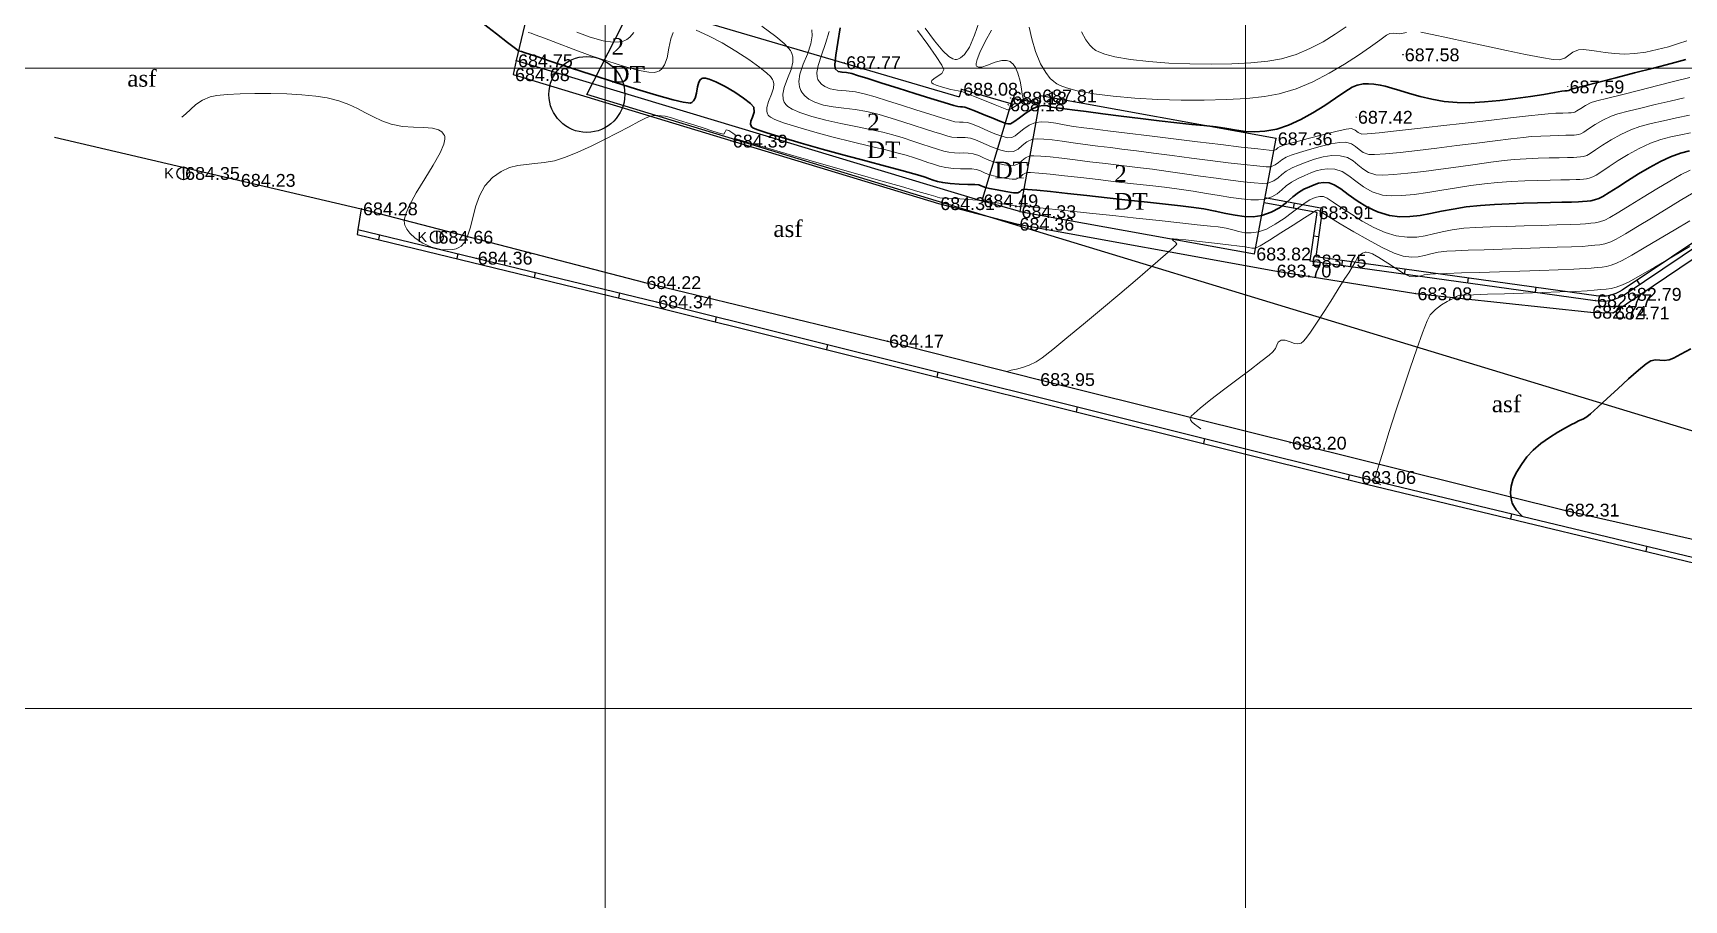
# Model space of a CAD drawing. Header units: feet. Extents: x 3381 to 683784, y 675186 to 4376258.
# Drawn here: x 678704.8 to 678833.7, y 4374808.8 to 4374876.5 of the extents above; entities that cross this region are included whole.
import ezdxf
from ezdxf.enums import TextEntityAlignment as Align

# ---------------------------------------------------------------- set-up
doc = ezdxf.new("R2010")
doc.units = ezdxf.units.FT
doc.header["$MEASUREMENT"] = 0
doc.header["$PDMODE"] = 34
doc.header["$PDSIZE"] = 0.01
doc.layers.get('0').update_dxf_attribs({"linetype": 'CONTINUOUS'})
for name, color, linetype in [('0_Point_Height', 2, 'CONTINUOUS'), ('0_Point_Point', 7, 'CONTINUOUS'), ('Lep-Stolb', 7, 'CONTINUOUS'), ('polygon', 5, 'CONTINUOUS'), ('Yazilar', 7, 'CONTINUOUS')]:
    doc.layers.add(name, color=color, linetype=linetype)
for name, color, linetype, lineweight in [('ANA HORIZONTAL', 24, 'CONTINUOUS', 30), ('HORIZANTAL', 24, 'CONTINUOUS', 13), ('km setka', 170, 'CONTINUOUS', 15)]:
    doc.layers.add(name, color=color, linetype=linetype, lineweight=lineweight)
doc.styles.get("Standard").update_dxf_attribs({"font": 'arial.ttf', "height": 2})

msp = doc.modelspace()

# ---------------------------------------------------------------- linework, layer by layer
at = {"linetype": 'Continuous'}
for p, q in [((678745.996, 4374880.642, 686.974), (678777.109, 4374871.497, 167.929)), ((678743.707, 4374879.345, 686.402), (678742.534, 4374874.316, 684.746)), ((678742.534, 4374874.316, 684.746), (678778.864, 4374863.377, 684.493)), ((678777.288, 4374872.093, 1269.019), (678777.109, 4374871.497, 1269.019)), ((678777.288, 4374872.093, 688.078), (678781.147, 4374870.959, 623.701)), ((678781.272, 4374871.371, 684.493), (678778.864, 4374863.377, 684.493)), ((678783.346, 4374870.994, 688.08), (678781.272, 4374871.371, 688.13)), ((678783.448, 4374871.57, 687.807), (678781.838, 4374862.535, 684.329)), ((678801.843, 4374868.227, 687.364), (678783.448, 4374871.57, 687.807)), ((678800.165, 4374859.227, 683.822), (678801.843, 4374868.227, 687.364)), ((678828.877, 4374856.413, 682.77), (678845.29, 4374867.448, 682.842)), ((678829.1, 4374856.081, 682.77), (678845.513, 4374867.116, 682.842)), ((678781.838, 4374862.535, 684.329), (678778.864, 4374863.377, 684.493)), ((678805.03, 4374862.452, 683.908), (678800.907, 4374863.201, 684.007)), ((678805.481, 4374862.777, 683.936), (678800.978, 4374863.595, 684.007)), ((678803.253, 4374863.181), (678803.192, 4374862.786)), ((678730.431, 4374862.753, 684.227), (678730.17, 4374861.141, 684.355)), ((678781.838, 4374862.535, 684.329), (678800.165, 4374859.227, 683.822)), ((678805.03, 4374862.452, 683.908), (678804.491, 4374858.681, 683.746)), ((678805.481, 4374862.777, 683.924), (678804.944, 4374859.022, 683.763)), ((678730.17, 4374861.141, 684.355), (678730.105, 4374860.745, 640.682)), ((678731.848, 4374860.734), (678731.767, 4374860.342)), ((678804.772, 4374860.641), (678805.168, 4374860.588)), ((678737.966, 4374859.25), (678737.886, 4374858.858)), ((678804.491, 4374858.681, 683.746), (678826.771, 4374855.584, 682.77)), ((678804.944, 4374859.022, 683.729), (678826.827, 4374855.98, 682.77)), ((678807.016, 4374858.734), (678806.969, 4374858.337)), ((678811.912, 4374858.053), (678811.864, 4374857.656)), ((678744.016, 4374857.782), (678743.936, 4374857.39)), ((678816.834, 4374857.369), (678816.787, 4374856.972)), ((678830.001, 4374857.168), (678830.224, 4374856.836)), ((678750.59, 4374856.187), (678750.51, 4374855.795)), ((678822.127, 4374856.633), (678822.08, 4374856.236)), ((678758.145, 4374854.321), (678758.065, 4374853.928)), ((678826.394, 4374854.683, 682.737), (678828.155, 4374854.618, 682.709)), ((678766.824, 4374852.154), (678766.744, 4374851.761)), ((678775.449, 4374850), (678775.369, 4374849.608)), ((678786.327, 4374847.284), (678786.247, 4374846.891)), ((678796.261, 4374844.803), (678796.181, 4374844.411)), ((678807.56, 4374841.982), (678807.48, 4374841.59)), ((678820.222, 4374838.933), (678820.142, 4374838.541)), ((678830.794, 4374836.395), (678830.713, 4374836.003))]:
    msp.add_line(p, q, dxfattribs=at)
at = {"color": 30, "linetype": 'Continuous'}
for p, q in [((678742.534, 4374874.316, 684.746), (678742.298, 4374873.231, 684.685)), ((678742.298, 4374873.231, 684.685), (678775.499, 4374863.162, 684.313)), ((678775.499, 4374863.162, 684.313), (678781.682, 4374861.555, 684.364)), ((678828.155, 4374854.618, 682.709), (678839.382, 4374862.211, 682.82)), ((678781.682, 4374861.555, 684.364), (678801.753, 4374857.9, 683.701)), ((678801.753, 4374857.9, 683.701), (678812.75, 4374856.124, 683.075)), ((678812.75, 4374856.124, 683.075), (678826.394, 4374854.683, 682.737))]:
    msp.add_line(p, q, dxfattribs=at)
msp.add_lwpolyline([(678748.042, 4374871.674), (678791.042, 4374955.674), (678872.042, 4374924.674), (678840.042, 4374843.674)], close=True)
at = {"color": 30, "linetype": 'Continuous', "elevation": 684.227}
msp.add_lwpolyline([(678706.476, 4374868.334), (678730.431, 4374862.753), (678752.561, 4374856.997), (678771.5, 4374852.423), (678783.298, 4374849.425), (678824.256, 4374839.232), (678839.768, 4374835.739), (678840.784, 4374838.63), (678851.466, 4374834.448), (678863.901, 4374828.428), (678884.615, 4374815.625)], dxfattribs=at)
at = {"linetype": 'Continuous', "elevation": 684.355}
for points in [[(678730.105, 4374860.745), (678753.379, 4374855.099), (678808.269, 4374841.392), (678840.695, 4374833.606), (678841.563, 4374836.207), (678864.476, 4374825.111), (678882.091, 4374811.456)], [(678730.17, 4374861.141), (678753.474, 4374855.487), (678808.364, 4374841.781), (678840.431, 4374834.081), (678841.327, 4374836.766), (678864.688, 4374825.453), (678882.336, 4374811.773)]]:
    msp.add_lwpolyline(points, dxfattribs=at)
msp.add_circle((678748.042, 4374871.674), 2.961)
at = {"linetype": 'Continuous'}
for radius in [3.287, 2.887]:
    msp.add_arc((678827.297, 4374858.829, 682.77), radius, 260.80923, 303.28282, dxfattribs=at)
at = {"layer": '0_Point_Point'}
for p in [(678811.759, 4374874.781, 687.577), (678742.534, 4374874.316, 684.746), (678768.15, 4374874.167, 687.773), (678742.298, 4374873.231, 684.685), (678824.626, 4374872.277, 687.589), (678777.288, 4374872.093, 688.078), (678781.108, 4374871.401, 688.134), (678783.448, 4374871.57, 687.807), (678780.945, 4374870.872, 688.185), (678808.106, 4374869.906, 687.419), (678759.303, 4374868.047, 684.391), (678801.843, 4374868.227, 687.364), (678716.544, 4374865.519, 684.351), (678720.895, 4374864.98, 684.227), (678775.499, 4374863.162, 684.313), (678778.864, 4374863.377, 684.493), (678730.431, 4374862.753, 684.277), (678781.838, 4374862.535, 684.329), (678805.03, 4374862.452, 683.908), (678781.682, 4374861.555, 684.364), (678736.327, 4374860.538, 684.664), (678739.395, 4374858.903, 684.355), (678800.165, 4374859.227, 683.822), (678804.491, 4374858.681, 683.746), (678752.561, 4374856.997, 684.22), (678801.753, 4374857.9, 683.701), (678753.474, 4374855.487, 684.338), (678812.75, 4374856.124, 683.075), (678826.771, 4374855.584, 682.77), (678829.1, 4374856.081, 682.786), (678826.394, 4374854.683, 682.737), (678828.155, 4374854.618, 682.709), (678771.5, 4374852.423, 684.173), (678783.298, 4374849.425, 683.954), (678802.945, 4374844.463, 683.201), (678808.364, 4374841.781, 683.056), (678824.256, 4374839.232, 682.313)]:
    msp.add_point(p, dxfattribs=at)
at = {"layer": 'ANA HORIZONTAL', "color": 16, "lineweight": 30}
for points, elevation in [([(678834.124, 4374867.26), (678833.43, 4374867.093), (678832.637, 4374866.812), (678831.846, 4374866.443), (678830.996, 4374865.981), (678830.129, 4374865.468), (678829.288, 4374864.943), (678828.515, 4374864.448), (678827.854, 4374864.024), (678827.348, 4374863.709), (678827.038, 4374863.547), (678826.699, 4374863.436), (678826.423, 4374863.378), (678826.14, 4374863.345), (678825.779, 4374863.309), (678825.462, 4374863.289), (678824.912, 4374863.273), (678824.168, 4374863.255), (678823.27, 4374863.236), (678822.255, 4374863.211), (678821.164, 4374863.178), (678820.034, 4374863.136), (678818.905, 4374863.082), (678817.815, 4374863.012), (678816.69, 4374862.894), (678815.677, 4374862.731), (678814.755, 4374862.549), (678813.899, 4374862.372), (678813.088, 4374862.226), (678812.298, 4374862.137), (678811.507, 4374862.131), (678810.693, 4374862.231), (678809.775, 4374862.503), (678808.932, 4374862.906), (678808.169, 4374863.38), (678807.488, 4374863.864), (678806.895, 4374864.297), (678806.393, 4374864.62), (678805.987, 4374864.77), (678805.542, 4374864.792), (678805.172, 4374864.741), (678804.828, 4374864.63), (678804.462, 4374864.471), (678804.023, 4374864.277), (678803.606, 4374864.028), (678803.158, 4374863.668), (678802.663, 4374863.251), (678802.104, 4374862.834), (678801.463, 4374862.471), (678800.724, 4374862.22), (678800.047, 4374862.13), (678799.365, 4374862.147), (678798.661, 4374862.242), (678797.914, 4374862.39), (678797.105, 4374862.563), (678796.214, 4374862.734), (678795.224, 4374862.876), (678794.374, 4374862.972), (678793.21, 4374863.103), (678791.816, 4374863.26), (678790.272, 4374863.432), (678788.66, 4374863.611), (678787.063, 4374863.787), (678785.561, 4374863.949), (678784.237, 4374864.089), (678783.172, 4374864.197), (678782.449, 4374864.263), (678782.149, 4374864.278), (678781.978, 4374864.189), (678781.853, 4374864.07), (678781.683, 4374863.986), (678781.356, 4374864.006), (678780.762, 4374864.096), (678780.078, 4374864.217), (678779.482, 4374864.333), (678779.15, 4374864.406), (678778.967, 4374864.476), (678778.826, 4374864.548), (678778.642, 4374864.61), (678778.337, 4374864.634), (678777.783, 4374864.653), (678777.1, 4374864.678), (678776.408, 4374864.72), (678775.826, 4374864.792), (678775.405, 4374864.884), (678775.076, 4374864.983), (678774.779, 4374865.092), (678774.454, 4374865.212), (678774.04, 4374865.347), (678773.561, 4374865.48), (678772.628, 4374865.73), (678771.344, 4374866.074), (678769.812, 4374866.485), (678768.137, 4374866.939), (678766.423, 4374867.41), (678764.774, 4374867.874), (678763.293, 4374868.305), (678762.083, 4374868.678), (678761.382, 4374868.917), (678761.045, 4374869.055), (678760.924, 4374869.123), (678760.897, 4374869.149), (678760.86, 4374869.216), (678760.828, 4374869.355), (678760.856, 4374869.576), (678760.974, 4374869.889), (678761.116, 4374870.29), (678761.076, 4374870.684), (678760.805, 4374870.98), (678760.279, 4374871.389), (678759.59, 4374871.849), (678758.832, 4374872.298), (678758.099, 4374872.672), (678757.594, 4374872.875), (678757.293, 4374872.951), (678757.142, 4374872.957), (678757.083, 4374872.946), (678757.014, 4374872.917), (678756.9, 4374872.826), (678756.78, 4374872.623), (678756.683, 4374872.266), (678756.595, 4374871.765), (678756.492, 4374871.392), (678756.362, 4374871.167), (678756.24, 4374871.057), (678756.166, 4374871.017), (678756.119, 4374871.005), (678755.957, 4374871.008), (678755.559, 4374871.074), (678754.777, 4374871.259), (678753.475, 4374871.622), (678751.913, 4374872.092), (678750.202, 4374872.63), (678748.451, 4374873.195), (678746.769, 4374873.748), (678745.266, 4374874.249), (678744.052, 4374874.657), (678743.237, 4374874.933), (678742.929, 4374875.037), (678742.82, 4374875.058), (678742.714, 4374875.087), (678742.468, 4374875.272), (678741.85, 4374875.743), (678740.982, 4374876.409), (678739.984, 4374877.178)], 685), ([(678833.845, 4374874.409), (678832.684, 4374874.097), (678831.31, 4374873.736), (678829.836, 4374873.354), (678828.375, 4374872.978), (678827.038, 4374872.636), (678825.938, 4374872.356), (678825.189, 4374872.164), (678824.902, 4374872.089), (678824.806, 4374872.031), (678824.709, 4374871.977), (678824.578, 4374871.965), (678824.392, 4374871.958), (678824.157, 4374871.919), (678823.586, 4374871.82), (678822.749, 4374871.68), (678821.714, 4374871.518), (678820.549, 4374871.353), (678819.325, 4374871.203), (678818.109, 4374871.088), (678816.97, 4374871.026), (678815.978, 4374871.036), (678814.98, 4374871.135), (678814.017, 4374871.302), (678813.106, 4374871.513), (678812.267, 4374871.745), (678811.516, 4374871.973), (678810.872, 4374872.175), (678810.354, 4374872.327), (678809.979, 4374872.405), (678809.469, 4374872.471), (678809.062, 4374872.514), (678808.663, 4374872.504), (678808.175, 4374872.412), (678807.787, 4374872.231), (678807.211, 4374871.871), (678806.484, 4374871.384), (678805.644, 4374870.825), (678804.728, 4374870.25), (678803.773, 4374869.713), (678802.817, 4374869.269), (678801.896, 4374868.973), (678800.964, 4374868.805), (678800.168, 4374868.752), (678799.449, 4374868.787), (678798.75, 4374868.882), (678798.014, 4374869.009), (678797.182, 4374869.142), (678796.196, 4374869.253), (678795.279, 4374869.341), (678794.096, 4374869.47), (678792.728, 4374869.628), (678791.255, 4374869.805), (678789.758, 4374869.989), (678788.318, 4374870.168), (678787.015, 4374870.332), (678785.93, 4374870.47), (678785.143, 4374870.569), (678784.736, 4374870.619), (678784.328, 4374870.692), (678784.004, 4374870.774), (678783.689, 4374870.816), (678783.306, 4374870.772), (678782.873, 4374870.581), (678782.342, 4374870.241), (678781.807, 4374869.858), (678781.363, 4374869.539), (678781.104, 4374869.391), (678780.915, 4374869.38), (678780.755, 4374869.419), (678780.559, 4374869.481), (678780.27, 4374869.59), (678779.723, 4374869.812), (678779.048, 4374870.09), (678778.373, 4374870.367), (678777.828, 4374870.585), (678777.543, 4374870.688), (678777.356, 4374870.71), (678777.203, 4374870.706), (678777.014, 4374870.722), (678776.688, 4374870.816), (678775.942, 4374871.044), (678774.891, 4374871.371), (678773.654, 4374871.757), (678772.345, 4374872.167), (678771.081, 4374872.564), (678769.98, 4374872.909), (678769.158, 4374873.166), (678768.73, 4374873.299), (678768.322, 4374873.376), (678767.963, 4374873.408), (678767.665, 4374873.478), (678767.436, 4374873.673), (678767.412, 4374874.021), (678767.487, 4374874.741), (678767.634, 4374875.731), (678767.821, 4374876.886)], 687.5), ([(678834.226, 4374851.808), (678833.458, 4374851.39), (678832.877, 4374851.09), (678832.538, 4374850.946), (678832.139, 4374850.901), (678831.805, 4374850.939), (678831.479, 4374850.966), (678831.105, 4374850.884), (678830.744, 4374850.642), (678830.139, 4374850.139), (678829.372, 4374849.463), (678828.53, 4374848.7), (678827.696, 4374847.935), (678826.956, 4374847.256), (678826.395, 4374846.748), (678826.098, 4374846.498), (678825.856, 4374846.355), (678825.654, 4374846.265), (678825.449, 4374846.179), (678825.199, 4374846.046), (678824.919, 4374845.892), (678824.449, 4374845.636), (678823.85, 4374845.294), (678823.186, 4374844.881), (678822.52, 4374844.414), (678821.914, 4374843.907), (678821.433, 4374843.377), (678820.998, 4374842.775), (678820.635, 4374842.205), (678820.362, 4374841.65), (678820.196, 4374841.089), (678820.153, 4374840.624), (678820.178, 4374840.258), (678820.224, 4374840.004), (678820.257, 4374839.873), (678820.289, 4374839.774), (678820.383, 4374839.569), (678820.595, 4374839.251), (678820.985, 4374838.813), (678821.08, 4374838.728)], 682.5)]:
    msp.add_lwpolyline(points, dxfattribs=dict(at, elevation=elevation))
at = {"layer": 'HORIZANTAL', "color": 16, "linetype": 'Continuous', "lineweight": 20}
for points, elevation in [([(678754.771, 4374876.517), (678754.595, 4374876.017), (678754.453, 4374875.277), (678754.306, 4374874.522), (678754.116, 4374873.989), (678753.898, 4374873.672), (678753.704, 4374873.514), (678753.59, 4374873.455), (678753.51, 4374873.428), (678753.3, 4374873.401), (678752.874, 4374873.424), (678752.129, 4374873.556), (678750.98, 4374873.856), (678749.675, 4374874.261), (678748.304, 4374874.729), (678746.962, 4374875.215), (678745.739, 4374875.675), (678744.727, 4374876.065), (678744.019, 4374876.34), (678743.706, 4374876.457), (678743.473, 4374876.502)], 685.5), ([(678751.698, 4374876.524), (678751.405, 4374876.153), (678751.157, 4374875.966), (678751.014, 4374875.893), (678750.879, 4374875.841), (678750.583, 4374875.775), (678750.08, 4374875.756), (678749.327, 4374875.861), (678748.308, 4374876.15), (678747.272, 4374876.55)], 686), ([(678834.21, 4374868.673), (678833.452, 4374868.534), (678832.676, 4374868.369), (678831.886, 4374868.155), (678831.09, 4374867.868), (678830.193, 4374867.453), (678829.339, 4374866.988), (678828.553, 4374866.51), (678827.859, 4374866.059), (678827.282, 4374865.67), (678826.845, 4374865.382), (678826.572, 4374865.233), (678826.299, 4374865.143), (678826.076, 4374865.097), (678825.847, 4374865.07), (678825.556, 4374865.041), (678825.266, 4374865.024), (678824.761, 4374865.011), (678824.074, 4374864.998), (678823.24, 4374864.98), (678822.294, 4374864.955), (678821.271, 4374864.92), (678820.205, 4374864.87), (678819.13, 4374864.802), (678818.131, 4374864.702), (678817.054, 4374864.554), (678815.932, 4374864.377), (678814.799, 4374864.192), (678813.689, 4374864.017), (678812.636, 4374863.873), (678811.674, 4374863.779), (678810.837, 4374863.754), (678810.158, 4374863.818), (678809.353, 4374864.076), (678808.675, 4374864.459), (678808.084, 4374864.897), (678807.54, 4374865.319), (678807, 4374865.654), (678806.425, 4374865.832), (678805.875, 4374865.866), (678805.409, 4374865.825), (678804.986, 4374865.719), (678804.565, 4374865.557), (678804.104, 4374865.352), (678803.562, 4374865.112), (678803.043, 4374864.836), (678802.637, 4374864.529), (678802.285, 4374864.216), (678801.927, 4374863.923), (678801.506, 4374863.673), (678800.96, 4374863.491), (678800.476, 4374863.436), (678799.867, 4374863.45), (678799.146, 4374863.521), (678798.324, 4374863.635), (678797.413, 4374863.781), (678796.426, 4374863.945), (678795.374, 4374864.115), (678794.27, 4374864.279), (678793.126, 4374864.424), (678791.99, 4374864.555), (678790.71, 4374864.704), (678789.344, 4374864.864), (678787.953, 4374865.026), (678786.595, 4374865.182), (678785.33, 4374865.324), (678784.217, 4374865.442), (678783.315, 4374865.53), (678782.683, 4374865.577), (678782.381, 4374865.577), (678782.082, 4374865.422), (678781.865, 4374865.214), (678781.567, 4374865.067), (678781.24, 4374865.061), (678780.78, 4374865.12), (678780.271, 4374865.218), (678779.794, 4374865.327), (678779.432, 4374865.421), (678779.145, 4374865.524), (678778.928, 4374865.632), (678778.711, 4374865.736), (678778.422, 4374865.825), (678778.096, 4374865.863), (678777.686, 4374865.87), (678777.202, 4374865.872), (678776.658, 4374865.899), (678776.064, 4374865.978), (678775.575, 4374866.086), (678775.114, 4374866.219), (678774.652, 4374866.374), (678774.161, 4374866.547), (678773.613, 4374866.736), (678772.978, 4374866.937), (678772.357, 4374867.103), (678771.381, 4374867.344), (678770.145, 4374867.642), (678768.744, 4374867.984), (678767.274, 4374868.352), (678765.829, 4374868.733), (678764.505, 4374869.108), (678763.396, 4374869.464), (678762.728, 4374869.724), (678762.386, 4374869.899), (678762.246, 4374870.005), (678762.205, 4374870.054), (678762.15, 4374870.15), (678762.088, 4374870.351), (678762.094, 4374870.668), (678762.227, 4374871.113), (678762.467, 4374871.693), (678762.61, 4374872.161), (678762.629, 4374872.509), (678762.579, 4374872.737), (678762.531, 4374872.849), (678762.492, 4374872.915), (678762.37, 4374873.068), (678762.088, 4374873.344), (678761.553, 4374873.784), (678760.686, 4374874.408), (678759.674, 4374875.065), (678758.599, 4374875.702), (678757.539, 4374876.264), (678756.576, 4374876.698)], 685.5), ([(678834.125, 4374870.063), (678833.119, 4374869.844), (678832.099, 4374869.624), (678831.123, 4374869.4), (678830.251, 4374869.167), (678829.543, 4374868.923), (678828.75, 4374868.55), (678828.005, 4374868.132), (678827.339, 4374867.715), (678826.782, 4374867.343), (678826.361, 4374867.062), (678826.107, 4374866.919), (678825.84, 4374866.836), (678825.616, 4374866.801), (678825.334, 4374866.773), (678825.068, 4374866.759), (678824.592, 4374866.747), (678823.946, 4374866.735), (678823.169, 4374866.717), (678822.301, 4374866.69), (678821.38, 4374866.649), (678820.446, 4374866.591), (678819.652, 4374866.512), (678818.615, 4374866.382), (678817.4, 4374866.216), (678816.077, 4374866.031), (678814.712, 4374865.842), (678813.373, 4374865.666), (678812.128, 4374865.518), (678811.042, 4374865.414), (678810.185, 4374865.371), (678809.623, 4374865.404), (678809.055, 4374865.592), (678808.614, 4374865.868), (678808.237, 4374866.184), (678807.861, 4374866.492), (678807.424, 4374866.745), (678806.863, 4374866.893), (678806.2, 4374866.906), (678805.517, 4374866.805), (678804.839, 4374866.625), (678804.193, 4374866.4), (678803.605, 4374866.163), (678803.101, 4374865.948), (678802.644, 4374865.696), (678802.304, 4374865.423), (678802.003, 4374865.156), (678801.661, 4374864.926), (678801.197, 4374864.761), (678800.791, 4374864.734), (678800.146, 4374864.768), (678799.302, 4374864.853), (678798.297, 4374864.978), (678797.17, 4374865.132), (678795.957, 4374865.305), (678794.699, 4374865.486), (678793.432, 4374865.665), (678792.196, 4374865.831), (678791.029, 4374865.973), (678789.775, 4374866.12), (678788.525, 4374866.272), (678787.311, 4374866.424), (678786.166, 4374866.566), (678785.123, 4374866.692), (678784.213, 4374866.793), (678783.47, 4374866.863), (678782.925, 4374866.893), (678782.612, 4374866.876), (678782.273, 4374866.723), (678782.031, 4374866.505), (678781.789, 4374866.291), (678781.452, 4374866.148), (678781.042, 4374866.119), (678780.633, 4374866.178), (678780.199, 4374866.294), (678779.714, 4374866.436), (678779.284, 4374866.59), (678778.959, 4374866.752), (678778.635, 4374866.907), (678778.202, 4374867.041), (678777.816, 4374867.099), (678777.47, 4374867.108), (678777.126, 4374867.1), (678776.749, 4374867.107), (678776.301, 4374867.164), (678775.901, 4374867.257), (678775.412, 4374867.398), (678774.843, 4374867.58), (678774.202, 4374867.793), (678773.495, 4374868.028), (678772.731, 4374868.276), (678771.916, 4374868.528), (678771.139, 4374868.727), (678770.156, 4374868.938), (678769.04, 4374869.162), (678767.86, 4374869.403), (678766.689, 4374869.664), (678765.598, 4374869.947), (678764.657, 4374870.255), (678764.061, 4374870.521), (678763.729, 4374870.734), (678763.571, 4374870.882), (678763.512, 4374870.959), (678763.445, 4374871.075), (678763.358, 4374871.316), (678763.333, 4374871.693), (678763.447, 4374872.223), (678763.718, 4374872.913), (678763.997, 4374873.62), (678764.126, 4374874.185), (678764.118, 4374874.604), (678764.046, 4374874.879), (678763.986, 4374875.014), (678763.936, 4374875.099), (678763.784, 4374875.295), (678763.438, 4374875.647), (678762.783, 4374876.202), (678761.714, 4374876.996)], 686), ([(678833.715, 4374871.419), (678832.605, 4374871.151), (678831.452, 4374870.88), (678830.336, 4374870.617), (678829.335, 4374870.371), (678828.529, 4374870.155), (678827.996, 4374869.978), (678827.347, 4374869.667), (678826.752, 4374869.32), (678826.246, 4374868.992), (678825.864, 4374868.735), (678825.641, 4374868.605), (678825.458, 4374868.548), (678825.305, 4374868.524), (678825.111, 4374868.505), (678824.884, 4374868.494), (678824.467, 4374868.485), (678823.904, 4374868.473), (678823.236, 4374868.455), (678822.508, 4374868.425), (678821.761, 4374868.38), (678821.151, 4374868.319), (678820.184, 4374868.206), (678818.943, 4374868.052), (678817.511, 4374867.873), (678815.971, 4374867.68), (678814.405, 4374867.487), (678812.896, 4374867.308), (678811.528, 4374867.155), (678810.382, 4374867.042), (678809.541, 4374866.983), (678809.089, 4374866.99), (678808.659, 4374867.144), (678808.335, 4374867.371), (678808.048, 4374867.618), (678807.726, 4374867.83), (678807.301, 4374867.955), (678806.811, 4374867.936), (678806.113, 4374867.811), (678805.297, 4374867.614), (678804.453, 4374867.38), (678803.669, 4374867.14), (678803.035, 4374866.93), (678802.64, 4374866.783), (678802.291, 4374866.581), (678802.04, 4374866.365), (678801.787, 4374866.169), (678801.434, 4374866.032), (678801.073, 4374866.03), (678800.352, 4374866.089), (678799.338, 4374866.198), (678798.102, 4374866.345), (678796.71, 4374866.519), (678795.232, 4374866.71), (678793.735, 4374866.906), (678792.289, 4374867.096), (678790.96, 4374867.27), (678789.818, 4374867.415), (678788.931, 4374867.522), (678787.924, 4374867.644), (678786.943, 4374867.776), (678786.01, 4374867.907), (678785.147, 4374868.026), (678784.377, 4374868.122), (678783.722, 4374868.186), (678783.203, 4374868.207), (678782.843, 4374868.175), (678782.379, 4374867.972), (678782.024, 4374867.68), (678781.702, 4374867.4), (678781.336, 4374867.229), (678780.974, 4374867.194), (678780.675, 4374867.238), (678780.371, 4374867.333), (678779.996, 4374867.451), (678779.624, 4374867.584), (678779.216, 4374867.764), (678778.792, 4374867.959), (678778.374, 4374868.134), (678777.982, 4374868.256), (678777.584, 4374868.314), (678777.264, 4374868.312), (678776.942, 4374868.306), (678776.539, 4374868.35), (678776.218, 4374868.428), (678775.742, 4374868.568), (678775.132, 4374868.76), (678774.411, 4374868.993), (678773.6, 4374869.255), (678772.722, 4374869.538), (678771.8, 4374869.829), (678770.854, 4374870.118), (678769.909, 4374870.349), (678768.985, 4374870.499), (678768.097, 4374870.606), (678767.264, 4374870.709), (678766.503, 4374870.848), (678765.831, 4374871.06), (678765.368, 4374871.31), (678765.071, 4374871.557), (678764.898, 4374871.754), (678764.82, 4374871.863), (678764.743, 4374871.994), (678764.636, 4374872.263), (678764.58, 4374872.683), (678764.661, 4374873.269), (678764.925, 4374874.034), (678765.257, 4374874.821), (678765.534, 4374875.617), (678765.635, 4374876.251), (678765.6, 4374876.719)], 686.5), ([(678834.159, 4374873.009), (678832.983, 4374872.701), (678831.638, 4374872.361), (678830.24, 4374872.014), (678828.906, 4374871.684), (678827.752, 4374871.394), (678826.894, 4374871.169), (678826.449, 4374871.034), (678826.012, 4374870.818), (678825.627, 4374870.584), (678825.334, 4374870.388), (678825.175, 4374870.291), (678825.035, 4374870.254), (678824.889, 4374870.237), (678824.671, 4374870.229), (678824.242, 4374870.22), (678823.683, 4374870.203), (678823.077, 4374870.169), (678822.566, 4374870.117), (678821.55, 4374870.003), (678820.141, 4374869.841), (678818.455, 4374869.646), (678816.608, 4374869.432), (678814.713, 4374869.214), (678812.886, 4374869.007), (678811.242, 4374868.825), (678809.896, 4374868.683), (678808.961, 4374868.595), (678808.554, 4374868.577), (678808.256, 4374868.714), (678808.034, 4374868.898), (678807.739, 4374869.016), (678807.324, 4374868.959), (678806.513, 4374868.778), (678805.467, 4374868.519), (678804.349, 4374868.227), (678803.321, 4374867.949), (678802.543, 4374867.731), (678802.179, 4374867.619), (678801.994, 4374867.503), (678801.858, 4374867.386), (678801.671, 4374867.302), (678801.308, 4374867.327), (678800.424, 4374867.421), (678799.127, 4374867.571), (678797.525, 4374867.762), (678795.726, 4374867.98), (678793.838, 4374868.211), (678791.968, 4374868.442), (678790.225, 4374868.657), (678788.716, 4374868.843), (678787.55, 4374868.985), (678786.834, 4374869.07), (678786.038, 4374869.18), (678785.317, 4374869.305), (678784.665, 4374869.42), (678784.077, 4374869.503), (678783.548, 4374869.529), (678783.075, 4374869.474), (678782.576, 4374869.281), (678782.147, 4374868.997), (678781.783, 4374868.694), (678781.476, 4374868.441), (678781.22, 4374868.31), (678780.893, 4374868.291), (678780.616, 4374868.358), (678780.278, 4374868.466), (678779.901, 4374868.605), (678779.338, 4374868.842), (678778.713, 4374869.109), (678778.147, 4374869.342), (678777.762, 4374869.472), (678777.414, 4374869.513), (678777.128, 4374869.505), (678776.776, 4374869.536), (678776.42, 4374869.632), (678775.732, 4374869.84), (678774.806, 4374870.13), (678773.732, 4374870.469), (678772.602, 4374870.828), (678771.508, 4374871.175), (678770.541, 4374871.478), (678769.792, 4374871.708), (678769.007, 4374871.881), (678768.281, 4374871.96), (678767.62, 4374872.017), (678767.036, 4374872.123), (678766.628, 4374872.291), (678766.361, 4374872.49), (678766.202, 4374872.666), (678766.128, 4374872.768), (678766.081, 4374872.853), (678766.02, 4374873.047), (678766.006, 4374873.392), (678766.102, 4374873.943), (678766.349, 4374874.746), (678766.66, 4374875.641), (678766.951, 4374876.587)], 687), ([(678779.64, 4374876.688), (678779.148, 4374875.8), (678778.729, 4374874.957), (678778.505, 4374874.396), (678778.431, 4374874.084), (678778.438, 4374873.943), (678778.46, 4374873.894), (678778.506, 4374873.846), (678778.628, 4374873.796), (678778.88, 4374873.813), (678779.309, 4374873.951), (678779.929, 4374874.189), (678780.436, 4374874.325), (678780.79, 4374874.338), (678781.003, 4374874.284), (678781.1, 4374874.235), (678781.176, 4374874.181), (678781.316, 4374874.043), (678781.497, 4374873.771), (678781.69, 4374873.325), (678781.863, 4374872.708), (678781.974, 4374872.122), (678782.038, 4374871.675), (678782.067, 4374871.47), (678782.141, 4374871.334), (678782.17, 4374871.214), (678781.979, 4374871.067), (678781.581, 4374870.817), (678781.181, 4374870.58), (678780.988, 4374870.472), (678780.915, 4374870.479), (678780.841, 4374870.496), (678780.571, 4374870.603), (678779.918, 4374870.864), (678779.074, 4374871.202), (678778.232, 4374871.54), (678777.584, 4374871.799), (678777.323, 4374871.903), (678777.251, 4374871.908), (678777.017, 4374871.953), (678776.462, 4374872.069), (678775.794, 4374872.236), (678775.318, 4374872.388), (678775.065, 4374872.507), (678774.971, 4374872.585), (678774.952, 4374872.623), (678774.947, 4374872.67), (678774.982, 4374872.76), (678775.119, 4374872.89), (678775.394, 4374873.067), (678775.744, 4374873.317), (678775.92, 4374873.63), (678775.764, 4374873.967), (678775.321, 4374874.641), (678774.658, 4374875.569), (678773.845, 4374876.669)], 688), ([(678778.672, 4374877.336), (678778.316, 4374876.301), (678777.905, 4374875.375), (678777.532, 4374874.805), (678777.224, 4374874.525), (678777.005, 4374874.425), (678776.89, 4374874.404), (678776.807, 4374874.406), (678776.623, 4374874.456), (678776.311, 4374874.643), (678775.838, 4374875.076), (678775.176, 4374875.859), (678774.463, 4374876.839)], 688.5), ([(678812.037, 4374876.516), (678811.763, 4374876.448), (678811.504, 4374876.408), (678811.221, 4374876.425), (678810.994, 4374876.464), (678810.724, 4374876.444), (678810.471, 4374876.292), (678809.955, 4374875.921), (678809.212, 4374875.385), (678808.281, 4374874.737), (678807.197, 4374874.033), (678805.998, 4374873.324), (678804.722, 4374872.666), (678803.406, 4374872.111), (678802.087, 4374871.713), (678800.956, 4374871.514), (678799.565, 4374871.368), (678797.975, 4374871.272), (678796.246, 4374871.227), (678794.437, 4374871.232), (678792.61, 4374871.285), (678790.824, 4374871.386), (678789.14, 4374871.534), (678787.618, 4374871.727), (678786.319, 4374871.966), (678785.479, 4374872.188), (678784.987, 4374872.373), (678784.731, 4374872.505), (678784.627, 4374872.574), (678784.485, 4374872.683), (678784.219, 4374872.933), (678783.863, 4374873.377), (678783.462, 4374874.066), (678783.068, 4374875.023), (678782.776, 4374876.008), (678782.57, 4374876.934)], 688), ([(678807.326, 4374876.952), (678806.467, 4374876.374), (678805.517, 4374875.794), (678804.491, 4374875.253), (678803.406, 4374874.792), (678802.279, 4374874.454), (678801.202, 4374874.267), (678799.885, 4374874.135), (678798.392, 4374874.057), (678796.784, 4374874.03), (678795.127, 4374874.053), (678793.483, 4374874.126), (678791.915, 4374874.246), (678790.488, 4374874.413), (678789.264, 4374874.624), (678788.474, 4374874.824), (678788.013, 4374874.991), (678787.776, 4374875.111), (678787.68, 4374875.174), (678787.545, 4374875.278), (678787.301, 4374875.515), (678786.988, 4374875.931), (678786.661, 4374876.571)], 688.5), ([(678833.926, 4374875.859), (678833.269, 4374875.641), (678832.478, 4374875.403), (678831.608, 4374875.174), (678830.716, 4374874.984), (678829.856, 4374874.861), (678829.043, 4374874.827), (678828.264, 4374874.865), (678827.536, 4374874.946), (678826.875, 4374875.044), (678826.296, 4374875.13), (678825.816, 4374875.177), (678825.45, 4374875.155), (678825.016, 4374874.983), (678824.699, 4374874.742), (678824.382, 4374874.511), (678823.952, 4374874.366), (678823.481, 4374874.403), (678822.565, 4374874.558), (678821.316, 4374874.802), (678819.847, 4374875.106), (678818.271, 4374875.442), (678816.699, 4374875.781), (678815.245, 4374876.095), (678814.021, 4374876.356), (678813.14, 4374876.535)], 688), ([(678834.184, 4374865.757), (678833.482, 4374865.416), (678832.581, 4374864.912), (678831.561, 4374864.306), (678830.503, 4374863.658), (678829.488, 4374863.028), (678828.596, 4374862.479), (678827.908, 4374862.069), (678827.504, 4374861.861), (678827.099, 4374861.728), (678826.77, 4374861.659), (678826.432, 4374861.62), (678826.001, 4374861.577), (678825.576, 4374861.55), (678824.801, 4374861.521), (678823.761, 4374861.49), (678822.535, 4374861.455), (678821.206, 4374861.417), (678819.857, 4374861.375), (678818.568, 4374861.329), (678817.421, 4374861.278), (678816.5, 4374861.223), (678815.584, 4374861.114), (678814.814, 4374860.958), (678814.134, 4374860.788), (678813.49, 4374860.638), (678812.827, 4374860.541), (678812.091, 4374860.532), (678811.227, 4374860.645), (678810.368, 4374860.898), (678809.472, 4374861.298), (678808.58, 4374861.789), (678807.73, 4374862.317), (678806.962, 4374862.828), (678806.316, 4374863.267), (678805.832, 4374863.579), (678805.549, 4374863.709), (678805.255, 4374863.717), (678805.014, 4374863.667), (678804.774, 4374863.57), (678804.485, 4374863.441), (678804.192, 4374863.259), (678803.726, 4374862.916), (678803.135, 4374862.473), (678802.468, 4374861.993), (678801.772, 4374861.538), (678801.095, 4374861.169), (678800.487, 4374860.95), (678799.897, 4374860.866), (678799.399, 4374860.883), (678798.943, 4374860.97), (678798.477, 4374861.094), (678797.954, 4374861.224), (678797.321, 4374861.327), (678796.723, 4374861.393), (678795.694, 4374861.505), (678794.325, 4374861.653), (678792.708, 4374861.827), (678790.936, 4374862.018), (678789.101, 4374862.215), (678787.295, 4374862.408), (678785.609, 4374862.589), (678784.137, 4374862.746), (678782.969, 4374862.87), (678782.199, 4374862.951), (678781.918, 4374862.979), (678781.858, 4374862.942), (678781.799, 4374862.905), (678781.664, 4374862.929), (678781.319, 4374862.995), (678780.815, 4374863.089), (678780.204, 4374863.197), (678779.538, 4374863.302), (678778.868, 4374863.391), (678778.186, 4374863.457), (678777.485, 4374863.505), (678776.82, 4374863.54), (678776.246, 4374863.565), (678775.817, 4374863.586), (678775.588, 4374863.606), (678775.412, 4374863.648), (678775.275, 4374863.698), (678775.102, 4374863.757), (678774.752, 4374863.857), (678773.881, 4374864.107), (678772.593, 4374864.476), (678770.994, 4374864.935), (678769.188, 4374865.453), (678767.28, 4374866.001), (678765.377, 4374866.548), (678763.582, 4374867.066), (678762, 4374867.525), (678760.738, 4374867.894), (678760.028, 4374868.105), (678759.705, 4374868.203), (678759.603, 4374868.237), (678759.589, 4374868.244), (678759.58, 4374868.266), (678759.584, 4374868.318), (678759.614, 4374868.408), (678759.621, 4374868.519), (678759.443, 4374868.665), (678759.132, 4374868.851), (678758.906, 4374868.924), (678758.827, 4374868.758), (678758.742, 4374868.578), (678758.477, 4374868.635), (678757.869, 4374868.819), (678757.045, 4374869.082), (678756.134, 4374869.376), (678755.263, 4374869.654), (678754.561, 4374869.869), (678754.155, 4374869.972), (678753.831, 4374870.018), (678753.571, 4374870.04), (678753.315, 4374870.027), (678752.999, 4374869.969), (678752.675, 4374869.837), (678752.104, 4374869.552), (678751.337, 4374869.151), (678750.427, 4374868.674), (678749.424, 4374868.159), (678748.381, 4374867.645), (678747.35, 4374867.17), (678746.382, 4374866.772), (678745.508, 4374866.503), (678744.715, 4374866.353), (678743.984, 4374866.273), (678743.3, 4374866.214), (678742.643, 4374866.126), (678741.998, 4374865.96), (678741.346, 4374865.668), (678740.671, 4374865.199), (678740.08, 4374864.542), (678739.658, 4374863.759), (678739.358, 4374862.908), (678739.13, 4374862.047), (678738.924, 4374861.234), (678738.693, 4374860.528), (678738.456, 4374860.08), (678738.232, 4374859.831), (678738.054, 4374859.713), (678737.956, 4374859.67), (678737.837, 4374859.631), (678737.589, 4374859.574), (678737.192, 4374859.54), (678736.634, 4374859.581), (678735.923, 4374859.758), (678735.241, 4374860.057), (678734.634, 4374860.456), (678734.233, 4374860.835), (678733.998, 4374861.146), (678733.877, 4374861.365), (678733.829, 4374861.477), (678733.799, 4374861.581), (678733.788, 4374861.826), (678733.881, 4374862.269), (678734.171, 4374862.978), (678734.724, 4374863.993), (678735.384, 4374865.076), (678736.043, 4374866.147), (678736.592, 4374867.125), (678736.877, 4374867.787), (678736.964, 4374868.185), (678736.95, 4374868.394), (678736.918, 4374868.48), (678736.859, 4374868.58), (678736.718, 4374868.746), (678736.45, 4374868.923), (678735.999, 4374869.053), (678735.31, 4374869.105), (678734.518, 4374869.115), (678733.657, 4374869.169), (678732.764, 4374869.352), (678732.044, 4374869.615), (678731.392, 4374869.92), (678730.769, 4374870.246), (678730.135, 4374870.577), (678729.449, 4374870.894), (678728.67, 4374871.178), (678727.759, 4374871.411), (678726.873, 4374871.549), (678725.8, 4374871.651), (678724.607, 4374871.719), (678723.361, 4374871.755), (678722.126, 4374871.76), (678720.97, 4374871.735), (678719.958, 4374871.682), (678719.156, 4374871.603), (678718.632, 4374871.498), (678718.03, 4374871.231), (678717.526, 4374870.885), (678717.102, 4374870.512), (678716.743, 4374870.165), (678716.432, 4374869.895)], 684.5), ([(678834.401, 4374863.981), (678833.402, 4374863.39), (678832.291, 4374862.719), (678831.151, 4374862.027), (678830.066, 4374861.37), (678829.119, 4374860.804), (678828.392, 4374860.387), (678827.97, 4374860.175), (678827.5, 4374860.021), (678827.117, 4374859.941), (678826.724, 4374859.895), (678826.224, 4374859.845), (678825.766, 4374859.815), (678824.922, 4374859.779), (678823.783, 4374859.738), (678822.439, 4374859.694), (678820.982, 4374859.648), (678819.503, 4374859.602), (678818.093, 4374859.555), (678816.842, 4374859.511), (678815.842, 4374859.47), (678815.184, 4374859.434), (678814.501, 4374859.348), (678813.938, 4374859.225), (678813.439, 4374859.1), (678812.947, 4374859.007), (678812.407, 4374858.982), (678811.762, 4374859.059), (678811.066, 4374859.293), (678810.123, 4374859.737), (678809.037, 4374860.316), (678807.913, 4374860.956), (678806.853, 4374861.584), (678805.964, 4374862.124), (678805.348, 4374862.503), (678805.111, 4374862.647), (678805.028, 4374862.634), (678804.946, 4374862.606), (678804.692, 4374862.443), (678804.059, 4374862.032), (678803.19, 4374861.472), (678802.231, 4374860.858), (678801.324, 4374860.29), (678800.616, 4374859.865), (678800.25, 4374859.679), (678799.964, 4374859.662), (678799.722, 4374859.717), (678799.419, 4374859.778), (678798.99, 4374859.83), (678798.138, 4374859.933), (678797.039, 4374860.064), (678795.872, 4374860.199), (678794.814, 4374860.314), (678794.164, 4374860.375), (678793.852, 4374860.396), (678793.748, 4374860.394), (678793.731, 4374860.388), (678793.728, 4374860.37), (678793.753, 4374860.328), (678793.843, 4374860.257), (678793.996, 4374860.148), (678794.095, 4374859.992), (678793.858, 4374859.751), (678793.209, 4374859.17), (678792.236, 4374858.322), (678791.024, 4374857.28), (678789.659, 4374856.119), (678788.229, 4374854.912), (678786.82, 4374853.734), (678785.518, 4374852.659), (678784.409, 4374851.76), (678783.58, 4374851.111), (678783.117, 4374850.786), (678782.574, 4374850.531), (678782.058, 4374850.357), (678781.584, 4374850.236), (678781.167, 4374850.144), (678780.82, 4374850.055)], 684), ([(678834.136, 4374861.809), (678832.935, 4374861.087), (678831.728, 4374860.364), (678830.594, 4374859.691), (678829.614, 4374859.119), (678828.868, 4374858.701), (678828.435, 4374858.489), (678827.995, 4374858.34), (678827.633, 4374858.251), (678827.292, 4374858.199), (678826.916, 4374858.16), (678826.447, 4374858.113), (678825.969, 4374858.08), (678825.082, 4374858.039), (678823.878, 4374857.992), (678822.45, 4374857.941), (678820.888, 4374857.887), (678819.285, 4374857.834), (678817.733, 4374857.783), (678816.323, 4374857.736), (678815.148, 4374857.696), (678814.299, 4374857.665), (678813.869, 4374857.645), (678813.42, 4374857.578), (678813.067, 4374857.491), (678812.721, 4374857.438), (678812.296, 4374857.472), (678811.857, 4374857.666), (678811.254, 4374858.048), (678810.566, 4374858.513), (678809.876, 4374858.956), (678809.376, 4374859.223), (678809.059, 4374859.337), (678808.885, 4374859.36), (678808.812, 4374859.353), (678808.732, 4374859.333), (678808.589, 4374859.278), (678808.409, 4374859.158), (678808.215, 4374858.938), (678808.011, 4374858.588), (678807.797, 4374858.18), (678807.519, 4374857.744), (678807.225, 4374857.306), (678806.784, 4374856.61), (678806.245, 4374855.749), (678805.656, 4374854.816), (678805.068, 4374853.908), (678804.529, 4374853.116), (678804.165, 4374852.631), (678803.95, 4374852.385), (678803.838, 4374852.289), (678803.794, 4374852.263), (678803.711, 4374852.234), (678803.544, 4374852.21), (678803.289, 4374852.241), (678802.953, 4374852.355), (678802.562, 4374852.499), (678802.233, 4374852.498), (678802.02, 4374852.333), (678801.901, 4374852.107), (678801.791, 4374851.845), (678801.607, 4374851.572), (678801.298, 4374851.312), (678800.66, 4374850.819), (678799.789, 4374850.159), (678798.783, 4374849.399), (678797.74, 4374848.605), (678796.757, 4374847.845), (678795.932, 4374847.185), (678795.45, 4374846.774), (678795.227, 4374846.557), (678795.155, 4374846.463), (678795.144, 4374846.433), (678795.145, 4374846.38), (678795.176, 4374846.274), (678795.277, 4374846.123), (678795.479, 4374845.935), (678795.761, 4374845.728), (678795.971, 4374845.56)], 683.5), ([(678834.151, 4374859.802), (678832.749, 4374858.971), (678831.424, 4374858.193), (678830.275, 4374857.532), (678829.401, 4374857.047), (678828.901, 4374856.803), (678828.407, 4374856.636), (678828.001, 4374856.536), (678827.618, 4374856.478), (678827.196, 4374856.434), (678826.669, 4374856.381), (678826.138, 4374856.344), (678825.215, 4374856.301), (678824.004, 4374856.256), (678822.608, 4374856.208), (678821.132, 4374856.161), (678819.681, 4374856.115), (678818.357, 4374856.074), (678817.266, 4374856.038), (678816.512, 4374856.01), (678816.198, 4374855.991), (678816.042, 4374855.945), (678815.922, 4374855.887), (678815.778, 4374855.804), (678815.569, 4374855.701), (678815.203, 4374855.515), (678814.752, 4374855.245), (678814.288, 4374854.894), (678813.883, 4374854.461), (678813.649, 4374853.989), (678813.288, 4374853.07), (678812.831, 4374851.806), (678812.311, 4374850.301), (678811.759, 4374848.656), (678811.207, 4374846.973), (678810.687, 4374845.356), (678810.23, 4374843.907), (678809.87, 4374842.727), (678809.671, 4374842.047), (678809.586, 4374841.725), (678809.563, 4374841.612), (678809.562, 4374841.589), (678809.577, 4374841.546), (678809.624, 4374841.471), (678809.722, 4374841.377), (678809.874, 4374841.279), (678810.028, 4374841.182)], 683)]:
    msp.add_lwpolyline(points, dxfattribs=dict(at, elevation=elevation))
at = {"layer": 'km setka', "flags": 128}
for points in [[(678749.461, 4375155.521), (678749.461, 4374699.736)], [(678799.461, 4375155.521), (678799.461, 4374699.736)], [(678599.655, 4374873.732), (679076.815, 4374873.732)], [(678599.655, 4374823.732), (679076.815, 4374823.732)]]:
    msp.add_lwpolyline(points, dxfattribs=at)
at = {"layer": 'polygon', "color": 6}
for p, q in [((678716.544, 4374865.519, 684.351), (678716.544, 4374866.019, 684.351)), ((678716.544, 4374866.019, 684.351), (678716.544, 4374865.019, 684.351)), ((678736.327, 4374860.538, 684.664), (678736.327, 4374861.038, 684.664)), ((678736.327, 4374861.038, 684.664), (678736.327, 4374860.038, 684.664))]:
    msp.add_line(p, q, dxfattribs=at)
for centre in [(678716.544, 4374865.519, 684.351), (678736.327, 4374860.538, 684.664)]:
    msp.add_circle(centre, 0.5, dxfattribs=at)

# ---------------------------------------------------------------- texts
at = {"layer": '0_Point_Height', "color": 0}
for s, p in [('684.75', (678742.67, 4374873.802, 684.746)), ('687.58', (678811.895, 4374874.267, 687.577)), ('684.68', (678742.434, 4374872.717, 684.685)), ('687.77', (678768.286, 4374873.653, 687.773)), ('688.08', (678777.424, 4374871.579, 688.078)), ('687.59', (678824.762, 4374871.763, 687.589)), ('688.18', (678781.081, 4374870.358, 688.185)), ('688.13', (678781.244, 4374870.887, 688.134)), ('687.81', (678783.584, 4374871.056, 687.807)), ('687.42', (678808.242, 4374869.392, 687.419)), ('684.39', (678759.439, 4374867.533, 684.391)), ('687.36', (678801.979, 4374867.713, 687.364)), ('684.35', (678716.68, 4374865.005, 684.351)), ('684.23', (678721.031, 4374864.466, 684.227)), ('684.28', (678730.567, 4374862.239, 684.277)), ('684.31', (678775.635, 4374862.648, 684.313)), ('684.49', (678779, 4374862.863, 684.493)), ('684.36', (678781.818, 4374861.041, 684.364)), ('684.33', (678781.974, 4374862.021, 684.329)), ('683.91', (678805.166, 4374861.938, 683.908)), ('684.66', (678736.463, 4374860.024, 684.664)), ('684.36', (678739.531, 4374858.389, 684.355)), ('683.82', (678800.301, 4374858.713, 683.822)), ('683.70', (678801.889, 4374857.386, 683.701)), ('683.75', (678804.627, 4374858.167, 683.746)), ('684.22', (678752.697, 4374856.483, 684.22)), ('684.34', (678753.61, 4374854.973, 684.338)), ('683.08', (678812.886, 4374855.61, 683.075)), ('682.77', (678826.907, 4374855.07, 682.77)), ('682.79', (678829.236, 4374855.567, 682.786)), ('682.74', (678826.53, 4374854.169, 682.737)), ('682.71', (678828.291, 4374854.104, 682.709)), ('684.17', (678771.636, 4374851.909, 684.173)), ('683.95', (678783.434, 4374848.911, 683.954)), ('683.20', (678803.081, 4374843.949, 683.201)), ('683.06', (678808.5, 4374841.267, 683.056)), ('682.31', (678824.392, 4374838.718, 682.313))]:
    msp.add_text(s, height=1, dxfattribs=at).set_placement(p)
at = {"layer": 'Lep-Stolb', "color": 6}
for p in [(678715.417, 4374865.526, 684.351), (678735.2, 4374860.545, 684.664)]:
    msp.add_text('K', height=0.8, dxfattribs=at).set_placement(p, align=Align.MIDDLE_CENTER)
at = {"layer": 'Yazilar', "char_height": 1.3, "width": 0.10588, "attachment_point": 1, "rotation": 359.75118}
for s, insert in [('{\\fTimes New Roman|b0|i0|c0|p18;2 DT}', (678749.971, 4374876.074)), ('{\\fTimes New Roman|b0|i0|c0|p18;2 DT}', (678769.924, 4374870.177)), ('{\\fTimes New Roman|b0|i0|c0|p18;DT}', (678779.868, 4374866.423)), ('{\\fTimes New Roman|b0|i0|c0|p18;2 DT}', (678789.22, 4374866.152))]:
    msp.add_mtext(s, dxfattribs=dict(at, insert=insert))
at = {"layer": 'Yazilar', "color": 30, "char_height": 1.3, "width": 0.10588, "attachment_point": 1, "rotation": 359.75118}
for insert in [(678712.167, 4374873.588), (678762.608, 4374861.849), (678818.695, 4374848.17)]:
    msp.add_mtext('{\\fTimes New Roman|b0|i0|c0|p18;asf}', dxfattribs=dict(at, insert=insert))

doc.saveas('drawing.dxf')
